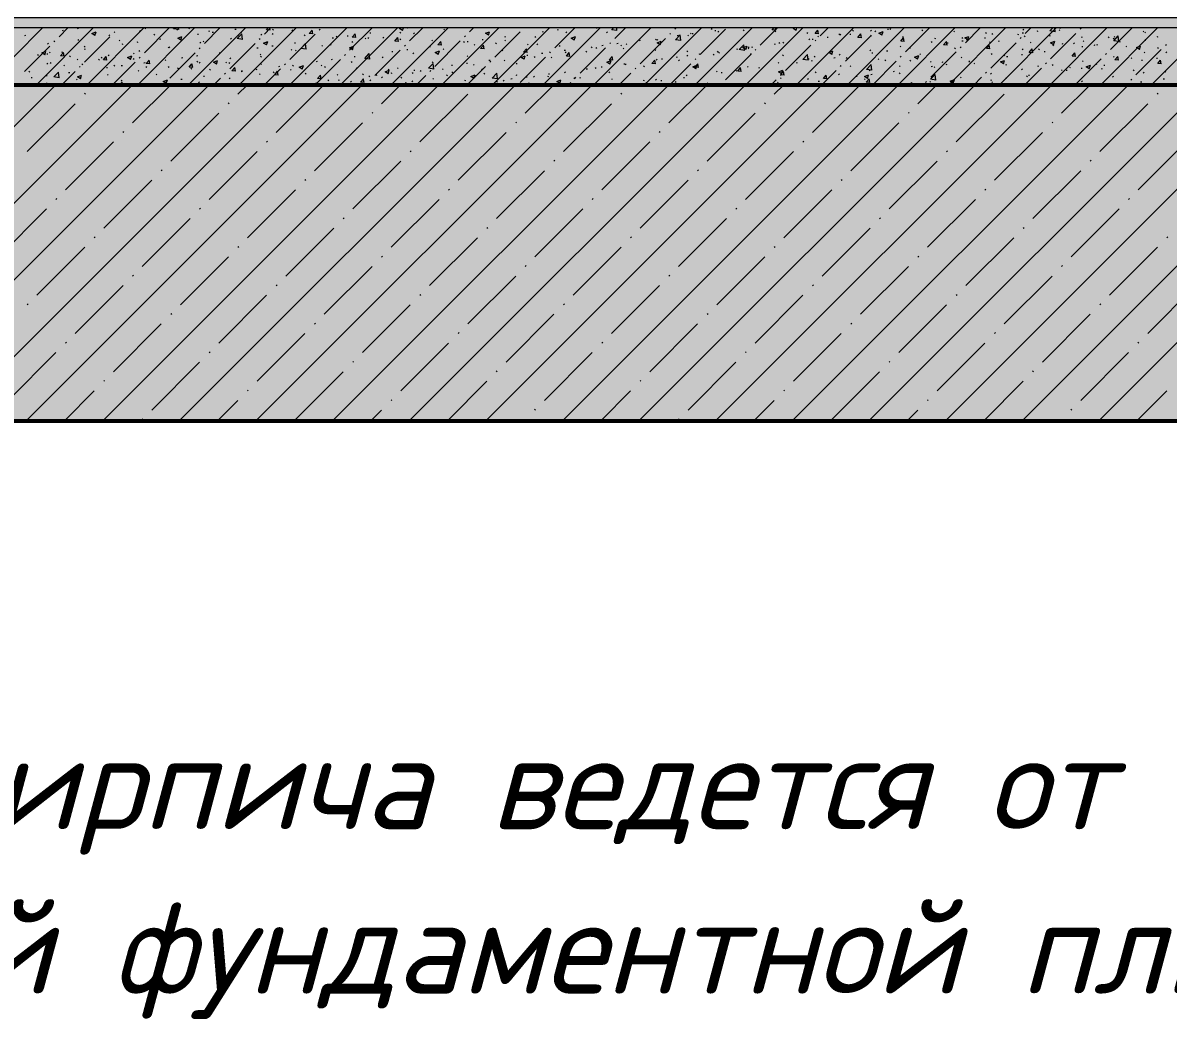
# Model space of a CAD drawing. Header units: millimetres. Extents: x -81576 to 1046824, y -248937 to 691537.
# Drawn here: x 9486 to 12895, y 616058 to 619025 of the extents above; entities that cross this region are included whole.
import ezdxf

# ---------------------------------------------------------------- set-up
doc = ezdxf.new("R2010")
doc.units = ezdxf.units.MM
doc.layers.add('PDF _Геометрия', color=7, linetype='Continuous', true_color=0x1d1d1d)
doc.layers.add('PDF _Сплошная заливка', color=7, linetype='Continuous', true_color=0xffffff)
doc.layers.add('PDF _Текст', color=7, linetype='Continuous')
doc.styles.add('PDF ISOCPEUR Italic', font='isocpeui.ttf')

msp = doc.modelspace()

# ---------------------------------------------------------------- hatches: boundary and pattern name
at = {"layer": 'PDF _Сплошная заливка', "true_color": 0x636466, "transparency": 33554559}
h = msp.add_hatch(color=251, dxfattribs=at)
h.paths.add_polyline_path([(6760.6, 617839.9), (19230.8, 617839.9), (19230.8, 618839.9), (18631.9, 618839.9), (18631.9, 634499.9), (18547.4, 634499.9), (18397.4, 634199.9), (18131.9, 634730.9), (18131.9, 634079.9), (13901.9, 634079.9), (13901.9, 634499.9), (12651.1, 634499.9), (13181.9, 634234.5), (13181.9, 633599.9), (18131.9, 633599.9), (18131.9, 625579.9), (13901.9, 625579.9), (13901.9, 626109.9), (13301.9, 626109.9), (13301.9, 626409.9), (12701.9, 626409.9), (12701.9, 626709.9), (12101.9, 626709.9), (12101.9, 627009.9), (11501.9, 627009.9), (11501.9, 627309.9), (10901.9, 627309.9), (10901.9, 627609.9), (10301.9, 627609.9), (10301.9, 627909.9), (9701.9, 627909.9), (9701.9, 628209.9), (9101.9, 628209.9), (9101.9, 628509.9), (8501.9, 628509.9), (8501.9, 628809.9), (7901.9, 628809.9), (7901.9, 629109.9), (7301.9, 629109.9), (7301.9, 629409.9), (6701.9, 629409.9), (6701.9, 629709.9), (6101.9, 629709.9), (6101.9, 629959.9), (3131.9, 629959.9), (3131.9, 634499.9), (2631.9, 634499.9), (2631.9, 617839.9), (4128.5, 617839.9)], flags=0)
h.paths.add_polyline_path([(6760.6, 618839.9), (3131.9, 618839.9), (3131.9, 622979.9), (6290, 622979.9), (13181.9, 619074.5), (13181.9, 618839.9), (10917.3, 618839.9)], flags=0)
h.paths.add_polyline_path([(15074.1, 618839.9), (13901.9, 618839.9), (13901.9, 619349.9), (13301.9, 619349.9), (13301.9, 619689.9), (12701.9, 619689.9), (12701.9, 620029.9), (12101.9, 620029.9), (12101.9, 620369.9), (11501.9, 620369.9), (11501.9, 620709.9), (10901.9, 620709.9), (10901.9, 621049.9), (10301.9, 621049.9), (10301.9, 621389.9), (9701.9, 621389.9), (9701.9, 621729.9), (9101.9, 621729.9), (9101.9, 622069.9), (8501.9, 622069.9), (8501.9, 622409.9), (7901.9, 622409.9), (7901.9, 622749.9), (7301.9, 622749.9), (7301.9, 623089.9), (6701.9, 623089.9), (6701.9, 623429.9), (6131.9, 623429.9), (6131.9, 623379.9), (3131.9, 623379.9), (3131.9, 629559.9), (5731, 629559.9), (13181.9, 625834.5), (13181.9, 625099.9), (18131.9, 625099.9), (18131.9, 618839.9)], flags=0)
h = msp.add_hatch(color=251, dxfattribs=at)
h.paths.add_polyline_path([(3131.9, 619009.9), (13181.9, 619009.9), (13181.9, 619039.9), (3131.9, 619039.9)], flags=0)
h.paths.add_polyline_path([(17842.9, 619009.9), (18131.9, 619009.9), (18131.9, 619039.9), (13901.9, 619039.9), (13901.9, 619009.9), (15074.1, 619009.9)], flags=0)
h = msp.add_hatch(color=251, dxfattribs=at)
h.paths.add_polyline_path([(18024.8, 618839.9), (18131.9, 618839.9), (18131.9, 619009.9), (13901.9, 619009.9), (13901.9, 618839.9), (15074.1, 618839.9)], flags=0)
h.paths.add_polyline_path([(3131.9, 618839.9), (13181.9, 618839.9), (13181.9, 619009.9), (3131.9, 619009.9), (3131.9, 618971.9)], flags=0)

# ---------------------------------------------------------------- linework, layer by layer
at = {"layer": 'PDF _Геометрия', "color": 7, "lineweight": 53}
msp.add_lwpolyline([(2631.9, 634499.9), (2631.9, 617839.9), (19230.8, 617839.9)], dxfattribs=at)
at = {"layer": 'PDF _Геометрия', "color": 7, "lineweight": 50}
for points in [[(13181.9, 618839.9), (3131.9, 618839.9), (3131.9, 622979.9)], [(2603.8, 617839.9), (19230.8, 617839.9)]]:
    msp.add_lwpolyline(points, dxfattribs=at)
at = {"layer": 'PDF _Геометрия', "color": 7, "lineweight": 53}
msp.add_lwpolyline([(13181.9, 619074.5), (13181.9, 618839.9), (3131.9, 618839.9), (3131.9, 622979.9), (6290, 622979.9)], close=True, dxfattribs=at)
at = {"layer": 'PDF _Геометрия', "color": 250, "lineweight": 9, "true_color": 0x2c2c2c}
for points in [[(12232.2, 617839.9), (13742.2, 619349.9)], [(12460.3, 617839.9), (13901.9, 619281.5)], [(12688.4, 617839.9), (13901.9, 619053.4)], [(9374.3, 618839.9), (9544.3, 619009.9)], [(9491.2, 618987.7), (9494.5, 618988.1)], [(9525.2, 618839.9), (9695.2, 619009.9)], [(9593.4, 618983.5), (9619.7, 619009.9)], [(9603.5, 619002.4), (9606.8, 619002.9)], [(9648, 619008.3), (9651.3, 619008.7)], [(9668.8, 618908.1), (9744.2, 618983.5)], [(9676.1, 618839.9), (9846.1, 619009.9)], [(9700.1, 618987.6), (9691.2, 618993.5), (9703.7, 618998.3)], [(9700.1, 618987.6), (9703.7, 618998.3)], [(9741.5, 618987.2), (9744.1, 618989.3)], [(9756.8, 618996.1), (9759.3, 618998.6)], [(9826.9, 618839.9), (9996.9, 619009.9)], [(9832.8, 618999.7), (9835.4, 619001.8)], [(9847.3, 618935.8), (9921.4, 619009.9)], [(9848.5, 619009.7), (9851.3, 619007.9)], [(9875.5, 618991.6), (9877.9, 618989.4)], [(9949.6, 619005.2), (9933.8, 619007.6), (9936, 619009.9)], [(9943.4, 619005.7), (9946.2, 619003.9)], [(9955.6, 618973.3), (9946.8, 618979.3), (9959.2, 618984.1)], [(9949.6, 619005.2), (9949, 619009.9)], [(9955.6, 618973.3), (9959.2, 618984.1)], [(9977.8, 618839.9), (10147.8, 619009.9)], [(9979.1, 619009.4), (9981.6, 619007.2)], [(10005, 618991.3), (10008.3, 618991.8)], [(10025.9, 618963.4), (10072.3, 619009.9)], [(10038.3, 619001.7), (10041.1, 618999.9)], [(10049.5, 618997.2), (10052.8, 618997.6)], [(10116.9, 619006.1), (10120.2, 619006.5)], [(10139.4, 618975.7), (10123.6, 618978.2), (10137.4, 618992.6)], [(10125.4, 618988.2), (10127.9, 618985.9)], [(10128.7, 618839.9), (10298.7, 619009.9)], [(10133.2, 618997.6), (10136, 618995.8)], [(10139.4, 618975.7), (10137.4, 618992.6)], [(10193.9, 618989.2), (10196.5, 618991.2)], [(10204.4, 618991.1), (10223.2, 619009.9)], [(10221.4, 619003.3), (10210.8, 619004.2), (10215.5, 619009.9)], [(10221.4, 619003.3), (10220.2, 619009.9)], [(10228.1, 618993.6), (10230.9, 618991.8)], [(10229.1, 619006), (10231.6, 619003.7)], [(10279.5, 618839.9), (10449.5, 619009.9)], [(10279.8, 618915.7), (10355.3, 618991.1)], [(10286.2, 619002.5), (10288.9, 619004.5)], [(10323, 618989.6), (10325.9, 618987.8)], [(10348.9, 618992.2), (10338.3, 618993.1), (10346.9, 619003.3)], [(10348.9, 618992.2), (10346.8, 619003.3)], [(10367.8, 619003.7), (10370.3, 619006.2)], [(10417.9, 618985.6), (10420.8, 618983.8)], [(10430.4, 618839.9), (10600.4, 619009.9)], [(10451, 618986.1), (10454.3, 618986.5)], [(10458.4, 618943.3), (10524.9, 619009.9)], [(10476.4, 618981), (10465.8, 618981.9), (10474.4, 618992.1)], [(10476.4, 618981), (10474.4, 618992.1)], [(10512.9, 618981.6), (10515.7, 618979.8)], [(10518.4, 618994.9), (10521.7, 618995.4)], [(10557.5, 618980.5), (10560.2, 618982.6)], [(10581.3, 618839.9), (10751.3, 619009.9)], [(10616, 619002.2), (10607.2, 619008.2), (10611.7, 619009.9)], [(10608.1, 618997.2), (10610.6, 618994.9)], [(10616, 619002.2), (10618.6, 619009.9)], [(10630.6, 619009.7), (10631.9, 619009.9)], [(10636.9, 618971), (10675.8, 619009.9)], [(10648.8, 618993.1), (10651.4, 618995.1)], [(10732.1, 618839.9), (10902.1, 619009.9)], [(10738.6, 619004.4), (10741.2, 619006.5)], [(10800.3, 618983.5), (10802.8, 618986.1)], [(10815.4, 618998.6), (10826.7, 619009.9)], [(10871.6, 618988), (10862.7, 618993.9), (10875.2, 618998.7)], [(10871.5, 618988), (10875.2, 618998.7)], [(10883, 618839.9), (11053, 619009.9)], [(10890.8, 618923.2), (10966.3, 618998.6)], [(10919.9, 618983.8), (10923.2, 618984.3)], [(11009.9, 618982.5), (11012.5, 618984.5)], [(11032.2, 618998.6), (11035.5, 618999.1)], [(11033.9, 618839.9), (11203.9, 619009.9)], [(11069.4, 618950.9), (11128.4, 619009.9)], [(11076.7, 619004.5), (11080, 619004.9)], [(11102.2, 618995.8), (11104.9, 618997.9)], [(11127.1, 618973.7), (11118.2, 618979.7), (11130.7, 618984.5)], [(11127.1, 618973.7), (11130.7, 618984.5)], [(11184.7, 618839.9), (11354.7, 619009.9)], [(11193.5, 619008.3), (11195.5, 619009.9)], [(11222.9, 618997.9), (11225.4, 618995.6)], [(11254.3, 619001.8), (11238.5, 619004.2), (11243.9, 619009.9)], [(11247.9, 618978.5), (11279.3, 619009.9)], [(11254.3, 619001.8), (11253.4, 619009.9)], [(11335.6, 618839.9), (11505.6, 619009.9)], [(11411.3, 618991.1), (11413.9, 618993.6)], [(11426.4, 619006.2), (11430.1, 619009.9)], [(11444.1, 618972.3), (11428.3, 618974.8), (11442.1, 618989.2)], [(11433.7, 618987.5), (11437, 618987.9)], [(11444.1, 618972.4), (11442.1, 618989.2)], [(11464.8, 618986.4), (11467.4, 618988.4)], [(11472.9, 618994.4), (11475.4, 618992.2)], [(11478.2, 618993.4), (11481.5, 618993.8)], [(11486.5, 618839.9), (11656.5, 619009.9)], [(11501.9, 618930.7), (11577.3, 619006.2)], [(11534.9, 619008), (11537.7, 619006.2)], [(11545.5, 619002.2), (11548.8, 619002.7)], [(11554.6, 618997.8), (11557.3, 618999.8)], [(11629.8, 619004), (11632.6, 619002.2)], [(11637.3, 618839.9), (11807.4, 619009.9)], [(11680.4, 618958.4), (11731.9, 619009.9)], [(11727.1, 619003.2), (11716.4, 619004.1), (11721.3, 619009.9)], [(11724.7, 619000), (11727.5, 618998.2)], [(11727, 619003.2), (11725.8, 619009.9)], [(11787.5, 619002.6), (11778.7, 619008.5), (11782.2, 619009.9)], [(11787.5, 619002.6), (11790, 619009.9)], [(11788.2, 618839.9), (11958.2, 619009.9)], [(11819.6, 618996), (11822.4, 618994.2)], [(11854.6, 618992), (11844, 618992.9), (11852.5, 619003.2)], [(11851.9, 618985.6), (11854.3, 618983.3)], [(11854.6, 618992), (11852.5, 619003.2)], [(11858.9, 618986.1), (11882.7, 619009.9)], [(11879.7, 618982.3), (11883, 618982.7)], [(11914.5, 618992), (11917.3, 618990.2)], [(11918.2, 618989.1), (11920.9, 618991.2)], [(11934.3, 618910.6), (12009.8, 618986.1)], [(11939.1, 618839.9), (12109.1, 619009.9)], [(11947, 618991.1), (11950.3, 618991.6)], [(11955.6, 619003.4), (11958, 619001.1)], [(11982.1, 618980.8), (11971.5, 618981.8), (11980.1, 618992)], [(11982.1, 618980.8), (11980.1, 618992)], [(12009.4, 618987.9), (12012.3, 618986.1)], [(12009.5, 619001.7), (12012.2, 619003.7)], [(12022.4, 618998.6), (12024.9, 619001.1)], [(12043, 618988.3), (12034.2, 618994.3), (12046.6, 618999.1)], [(12043, 618988.3), (12046.6, 618999.1)], [(12059.3, 619005.9), (12062.6, 619006.3)], [(12066.9, 619007.8), (12069.7, 619006)], [(12090, 618839.9), (12260, 619009.9)], [(12104.3, 618983.9), (12107.2, 618982.1)], [(12112.9, 618938.3), (12184.5, 619009.9)], [(12161.8, 619003.8), (12164.6, 619002)], [(12240.8, 618839.9), (12410.8, 619009.9)], [(12256.7, 618999.8), (12259.5, 618998)], [(12280.8, 618979.7), (12283.5, 618981.7)], [(12298.6, 618974.1), (12289.7, 618980.1), (12302.2, 618984.8)], [(12291.4, 618965.9), (12335.3, 619009.9)], [(12298.5, 618974.1), (12302.2, 618984.8)], [(12351.6, 618995.8), (12354.4, 618994)], [(12370.6, 618991.1), (12373.3, 618993.1)], [(12391.7, 618839.9), (12561.7, 619009.9)], [(12446.5, 618991.8), (12449.3, 618990)], [(12460.8, 618994.8), (12464.1, 618995.2)], [(12463, 619004.4), (12465.6, 619006.5)], [(12466.7, 618986.3), (12469.1, 618984)], [(12469.9, 618993.6), (12486.2, 619009.9)], [(12505.3, 619000.7), (12508.6, 619001.1)], [(12541.4, 618987.8), (12544.3, 618986)], [(12542.6, 618839.9), (12712.6, 619009.9)], [(12559, 618998.4), (12543.2, 619000.9), (12551.9, 619009.9)], [(12545.4, 618918.2), (12620.8, 618993.6)], [(12559, 618998.4), (12557.7, 619009.9)], [(12570.4, 619004.1), (12572.8, 619001.8)], [(12572.7, 619009.5), (12575.4, 619009.9)], [(12633.4, 619006.2), (12635.9, 619008.7)], [(12636.3, 618983.8), (12639.2, 618982)], [(12693.4, 618839.9), (12863.4, 619009.9)], [(12716.7, 618982.9), (12719.1, 618980.6)], [(12723.9, 618945.8), (12787.9, 619009.9)], [(12748.8, 618969), (12733, 618971.4), (12746.8, 618985.9)], [(12734.2, 618982.5), (12736.9, 618984.5)], [(12748.8, 618969), (12746.8, 618985.9)], [(12820.3, 619000.7), (12822.8, 618998.4)], [(12825.5, 618995), (12828.2, 618997)], [(12844.3, 618839.9), (13014.3, 619009.9)], [(12862.3, 618983.7), (12865.6, 618984.1)], [(9490.3, 618880.5), (9565.7, 618955.9)], [(9559.3, 618962.5), (9562, 618964.6)], [(9578.3, 618968.5), (9580.8, 618971)], [(9649.1, 618973.9), (9651.8, 618975.9)], [(9668.1, 618956), (9670.5, 618953.8)], [(9668.6, 618947), (9671.9, 618947.5)], [(9771.8, 618973.8), (9774.2, 618971.6)], [(9780.9, 618961.8), (9784.2, 618962.3)], [(9825.4, 618967.7), (9828.7, 618968.1)], [(9892.7, 618976.5), (9896, 618977)], [(9918.1, 618952.6), (9920.5, 618950.3)], [(9920.4, 618951.9), (9923.1, 618954)], [(10010.8, 618948.3), (10013.3, 618950.9)], [(10012.8, 618965.3), (10015.4, 618967.3)], [(10021.8, 618970.4), (10024.2, 618968.1)], [(10101.3, 618888), (10176.7, 618963.4)], [(10104.1, 618977.8), (10106.7, 618979.8)], [(10182.4, 618950.7), (10185.7, 618951.1)], [(10189.3, 618976), (10191.8, 618978.5)], [(10211.1, 618959.1), (10202.3, 618965), (10214.7, 618969.8)], [(10211.1, 618959.1), (10214.7, 618969.8)], [(10226.9, 618956.6), (10230.2, 618957)], [(10294.2, 618965.4), (10297.5, 618965.9)], [(10329.1, 618946.3), (10313.3, 618948.8), (10327.2, 618963.2)], [(10329.1, 618946.3), (10327.1, 618963.2)], [(10375.3, 618955.8), (10378, 618957.9)], [(10400.7, 618961.6), (10403.2, 618959.3)], [(10406.5, 618980.2), (10409.8, 618980.7)], [(10466.7, 618944.8), (10457.8, 618950.8), (10470.3, 618955.6)], [(10465.1, 618967.2), (10467.8, 618969.3)], [(10466.6, 618944.8), (10470.2, 618955.6)], [(10504.4, 618979.4), (10506.9, 618977.1)], [(10604, 618969.8), (10593.3, 618970.8), (10601.9, 618981)], [(10604, 618969.8), (10601.9, 618981)], [(10607.8, 618977.6), (10610.6, 618975.8)], [(10621.8, 618955.9), (10624.3, 618958.4)], [(10695.7, 618954.3), (10699, 618954.8)], [(10702.7, 618973.6), (10705.5, 618971.8)], [(10712.3, 618895.5), (10787.7, 618971)], [(10731.5, 618958.7), (10720.9, 618959.6), (10729.4, 618969.8)], [(10731.5, 618958.7), (10729.4, 618969.8)], [(10797.6, 618969.6), (10800.4, 618967.8)], [(10808, 618969.1), (10811.3, 618969.5)], [(10828.8, 618958.6), (10831.4, 618960.6)], [(10859, 618947.5), (10848.4, 618948.5), (10857, 618958.7)], [(10852.5, 618975), (10855.8, 618975.4)], [(10859, 618947.5), (10857, 618958.7)], [(10892.5, 618965.6), (10895.3, 618963.8)], [(10920.1, 618971.1), (10922.7, 618973.1)], [(10986.6, 618936.4), (10975.9, 618937.3), (10984.5, 618947.5)], [(10986.5, 618936.4), (10984.5, 618947.5)], [(10987.4, 618961.6), (10990.3, 618959.7)], [(11015.5, 618962.3), (11018, 618960)], [(11082.3, 618957.5), (11085.2, 618955.7)], [(11119.2, 618980.1), (11121.7, 618977.8)], [(11144.8, 618875.4), (11220.2, 618950.9)], [(11177.3, 618953.5), (11180.1, 618951.7)], [(11191.3, 618949.2), (11194, 618951.2)], [(11209.5, 618958), (11212.8, 618958.4)], [(11232.8, 618963.4), (11235.3, 618965.9)], [(11254, 618963.9), (11257.4, 618964.3)], [(11265.5, 618958.8), (11268, 618956.6)], [(11272.2, 618949.5), (11275, 618947.7)], [(11281.2, 618960.5), (11283.8, 618962.6)], [(11321.4, 618972.7), (11324.7, 618973.2)], [(11323.3, 618903.1), (11398.8, 618978.5)], [(11369.2, 618976.6), (11371.7, 618974.4)], [(11373.5, 618973.9), (11376.2, 618975.9)], [(11382.6, 618959.5), (11373.8, 618965.4), (11386.2, 618970.2)], [(11382.6, 618959.5), (11386.2, 618970.2)], [(11611, 618946.9), (11614.3, 618947.3)], [(11633.8, 618942.9), (11618, 618945.4), (11631.9, 618959.8)], [(11638.1, 618945.2), (11629.3, 618951.2), (11641.7, 618956)], [(11633.8, 618942.9), (11631.9, 618959.8)], [(11638.1, 618945.2), (11641.7, 618956)], [(11644.5, 618950), (11647, 618947.7)], [(11644.8, 618951.9), (11647.4, 618953.9)], [(11655.5, 618952.7), (11658.9, 618953.2)], [(11722.9, 618961.6), (11726.2, 618962.1)], [(11736.1, 618964.4), (11738.7, 618966.5)], [(11748.2, 618967.8), (11750.7, 618965.5)], [(11755.8, 618883), (11831.3, 618958.4)], [(11825.9, 618975.8), (11828.5, 618977.9)], [(11835.2, 618976.4), (11838.5, 618976.8)], [(11843.8, 618971), (11846.3, 618973.5)], [(12097.2, 618953.9), (12099.8, 618955.9)], [(12109.7, 618969.7), (12099, 618970.6), (12107.6, 618980.8)], [(12109.6, 618969.7), (12107.6, 618980.8)], [(12124.4, 618950.5), (12127.7, 618950.9)], [(12189.5, 618967.2), (12192.2, 618969.2)], [(12199.3, 618979.9), (12202.1, 618978.1)], [(12237.2, 618958.5), (12226.6, 618959.5), (12235.1, 618969.7)], [(12237.2, 618958.5), (12235.1, 618969.7)], [(12236.7, 618965.3), (12240, 618965.7)], [(12259.3, 618950.7), (12261.8, 618948.4)], [(12276.3, 618950.9), (12278.8, 618953.4)], [(12281.2, 618971.1), (12284.5, 618971.6)], [(12294.2, 618975.9), (12297, 618974.1)], [(12348.5, 618980), (12351.8, 618980.5)], [(12364.7, 618947.4), (12354.1, 618948.3), (12362.7, 618958.5)], [(12364.7, 618947.4), (12362.6, 618958.5)], [(12363, 618968.5), (12365.5, 618966.2)], [(12366.8, 618890.5), (12442.3, 618965.9)], [(12389.1, 618971.9), (12391.9, 618970.1)], [(12454.8, 618978.5), (12457.4, 618981)], [(12492.2, 618936.2), (12481.6, 618937.1), (12490.2, 618947.4)], [(12484, 618967.9), (12486.8, 618966.1)], [(12492.2, 618936.2), (12490.2, 618947.4)], [(12554.1, 618959.9), (12545.2, 618965.8), (12557.7, 618970.6)], [(12552.1, 618957.7), (12554.7, 618959.8)], [(12554.1, 618959.9), (12557.7, 618970.6)], [(12578.9, 618963.9), (12581.7, 618962.1)], [(12613, 618965.1), (12615.4, 618962.8)], [(12638.2, 618954.2), (12641.5, 618954.6)], [(12641.9, 618969.1), (12644.5, 618971.2)], [(12673.8, 618959.9), (12676.7, 618958.1)], [(12682.7, 618960), (12686, 618960.5)], [(12731.2, 618979.7), (12734.1, 618977.9)], [(12750, 618968.9), (12753.3, 618969.3)], [(12768.7, 618955.9), (12771.6, 618954.1)], [(12809.6, 618945.6), (12800.8, 618951.6), (12813.2, 618956.4)], [(12809.6, 618945.6), (12813.2, 618956.4)], [(12826.2, 618975.7), (12829, 618973.9)], [(12863.7, 618951.8), (12866.5, 618950)], [(12887.3, 618958.4), (12889.8, 618960.9)], [(9529.1, 618930.8), (9531.9, 618929)], [(9550.7, 618930.2), (9541.8, 618936.2), (9554.3, 618941)], [(9550.7, 618930.2), (9554.3, 618941)], [(9556.7, 618932.3), (9560.1, 618932.7)], [(9564.4, 618938.2), (9566.9, 618936)], [(9608.4, 618925.4), (9597.8, 618926.3), (9606.4, 618936.5)], [(9601.2, 618938.2), (9604.6, 618938.6)], [(9608.4, 618925.4), (9606.3, 618936.5)], [(9624, 618926.8), (9626.8, 618925)], [(9647, 618914.7), (9649.6, 618916.7)], [(9710.7, 618917), (9713.2, 618914.7)], [(9718.9, 618922.8), (9721.8, 618921)], [(9735.9, 618914.2), (9725.3, 618915.1), (9733.9, 618925.3)], [(9735.9, 618914.2), (9733.9, 618925.3)], [(9739.3, 618928), (9742, 618930.1)], [(9806.2, 618916), (9797.4, 618921.9), (9809.8, 618926.7)], [(9806.2, 618916), (9809.8, 618926.7)], [(9813.8, 618918.8), (9816.7, 618917)], [(9814.4, 618934.8), (9816.8, 618932.5)], [(9830.6, 618940.6), (9833.3, 618942.6)], [(9832.2, 618920.7), (9834.8, 618923.2)], [(9863.5, 618903), (9852.8, 618904), (9861.4, 618914.2)], [(9863.5, 618903), (9861.4, 618914.2)], [(9908.8, 618914.8), (9911.6, 618913)], [(9922.8, 618860.3), (9998.2, 618935.8)], [(9958.2, 618921.2), (9961.6, 618921.6)], [(10002.7, 618927.1), (10006.1, 618927.5)], [(10070.1, 618935.9), (10073.4, 618936.4)], [(10101.9, 618918.6), (10104.6, 618920.6)], [(10191.7, 618930), (10194.4, 618932)], [(10193.3, 618926), (10195.8, 618923.7)], [(10284, 618943.3), (10286.7, 618945.4)], [(10297, 618943.8), (10299.5, 618941.5)], [(10355.3, 618840.2), (10430.7, 618915.7)], [(10404.2, 618916), (10407.6, 618916.4)], [(10443.3, 618928.2), (10445.8, 618930.7)], [(10471.6, 618924.8), (10474.9, 618925.3)], [(10518.9, 618916.9), (10503.1, 618919.3), (10516.9, 618933.8)], [(10518.9, 618916.9), (10516.9, 618933.8)], [(10533.8, 618867.9), (10609.2, 618943.3)], [(10555.3, 618921.4), (10558, 618923.4)], [(10583.9, 618939.6), (10587.2, 618940)], [(10628.4, 618945.5), (10631.7, 618945.9)], [(10646.6, 618933.9), (10649.3, 618935.9)], [(10722.2, 618930.6), (10713.3, 618936.6), (10725.8, 618941.3)], [(10722.2, 618930.6), (10725.8, 618941.3)], [(10736.4, 618945.3), (10739.1, 618947.3)], [(10808.1, 618926.7), (10810.6, 618924.4)], [(10873.1, 618913.7), (10876.4, 618914.1)], [(10911.8, 618944.5), (10914.3, 618942.2)], [(10917.9, 618911.9), (10920.6, 618914)], [(10966.3, 618847.8), (11041.7, 618923.2)], [(10977.7, 618916.4), (10968.8, 618922.3), (10981.3, 618927.1)], [(10977.7, 618916.4), (10981.3, 618927.1)], [(10985.4, 618928.5), (10988.7, 618928.9)], [(11007.7, 618923.3), (11010.4, 618925.3)], [(11029.9, 618934.3), (11033.2, 618934.8)], [(11054.3, 618935.8), (11056.8, 618938.3)], [(11058.1, 618923.2), (11060.6, 618921)], [(11097.2, 618943.2), (11100.6, 618943.7)], [(11100.1, 618936.6), (11102.7, 618938.7)], [(11114.1, 618925.2), (11103.5, 618926.1), (11112, 618936.4)], [(11114.1, 618925.2), (11112, 618936.4)], [(11161.8, 618941), (11164.3, 618938.8)], [(11241.6, 618914.1), (11231, 618915), (11239.6, 618925.2)], [(11241.6, 618914.1), (11239.5, 618925.2)], [(11369.1, 618902.9), (11358.5, 618903.8), (11367.1, 618914)], [(11367.1, 618945.5), (11369.9, 618943.7)], [(11369.1, 618902.9), (11367.1, 618914)], [(11371.3, 618914.7), (11374, 618916.7)], [(11386.9, 618917.4), (11390.2, 618917.8)], [(11431.4, 618923.2), (11434.7, 618923.7)], [(11437.1, 618914.4), (11439.6, 618912.1)], [(11462, 618941.5), (11464.8, 618939.7)], [(11462.6, 618927.2), (11465.3, 618929.2)], [(11486.8, 618915.7), (11489.3, 618918.2)], [(11498.7, 618932.1), (11502.1, 618932.5)], [(11540.8, 618932.2), (11543.3, 618929.9)], [(11552.4, 618938.6), (11555.1, 618940.6)], [(11556.9, 618937.5), (11559.7, 618935.7)], [(11577.3, 618855.3), (11652.7, 618930.7)], [(11651.8, 618933.5), (11654.7, 618931.7)], [(11665.3, 618943.3), (11667.8, 618945.8)], [(11746.7, 618929.5), (11749.6, 618927.7)], [(11823.6, 618913.5), (11807.8, 618915.9), (11821.6, 618930.4)], [(11823.6, 618913.5), (11821.6, 618930.4)], [(11823.7, 618916.6), (11826.4, 618918.7)], [(11841.7, 618925.5), (11844.5, 618923.7)], [(11893.7, 618931), (11884.8, 618937), (11897.3, 618941.7)], [(11893.6, 618931), (11897.2, 618941.7)], [(11900.2, 618921), (11903.6, 618921.4)], [(11916.1, 618930), (11918.7, 618932)], [(11936.6, 618921.4), (11939.4, 618919.6)], [(12007.4, 618942.5), (12010, 618944.5)], [(12012.5, 618935.8), (12015.8, 618936.2)], [(12031.5, 618917.4), (12034.3, 618915.6)], [(12051.9, 618915.1), (12054.4, 618912.8)], [(12057, 618941.6), (12060.4, 618942.1)], [(12097.8, 618923.2), (12100.3, 618925.7)], [(12126.4, 618913.4), (12129.2, 618911.6)], [(12149.2, 618916.8), (12140.3, 618922.7), (12152.8, 618927.5)], [(12149.2, 618916.8), (12152.8, 618927.5)], [(12155.6, 618932.9), (12158.1, 618930.6)], [(12188.3, 618862.9), (12263.7, 618938.3)], [(12278.6, 618920.5), (12281.3, 618922.6)], [(12368.4, 618931.9), (12371.1, 618933.9)], [(12404.7, 618902.5), (12395.8, 618908.5), (12408.3, 618913.3)], [(12404.7, 618902.5), (12408.3, 618913.3)], [(12405.6, 618929.5), (12408.1, 618927.2)], [(12414, 618924.7), (12417.4, 618925.1)], [(12458.5, 618930.5), (12461.9, 618931)], [(12460.8, 618945.2), (12463.4, 618947.3)], [(12509.3, 618947.3), (12511.7, 618945)], [(12525.9, 618939.4), (12529.2, 618939.8)], [(12619.8, 618925.1), (12609.1, 618926), (12617.7, 618936.2)], [(12619.8, 618925.1), (12617.7, 618936.2)], [(12620.8, 618842.7), (12696.2, 618918.2)], [(12708.8, 618930.7), (12711.3, 618933.3)], [(12732.1, 618923.3), (12734.7, 618925.3)], [(12747.3, 618913.9), (12736.7, 618914.8), (12745.2, 618925.1)], [(12747.3, 618913.9), (12745.2, 618925)], [(12784.6, 618920.6), (12787, 618918.4)], [(12799.3, 618870.4), (12874.8, 618945.8)], [(12815.5, 618913.6), (12818.9, 618914)], [(12823.4, 618935.8), (12826, 618937.8)], [(12860, 618919.4), (12863.4, 618919.9)], [(12874.8, 618902.7), (12864.2, 618903.7), (12872.8, 618913.9)], [(12874.8, 618902.7), (12872.8, 618913.9)], [(12888.3, 618938.4), (12890.7, 618936.2)], [(9503.3, 618881.4), (9505.8, 618879.1)], [(9557.2, 618903.3), (9559.8, 618905.4)], [(9566.6, 618907), (9569.4, 618905.2)], [(9600.6, 618839.9), (9641.1, 618880.5)], [(9607, 618899.2), (9609.5, 618896.9)], [(9653.7, 618893), (9656.2, 618895.5)], [(9661.5, 618903), (9664.3, 618901.2)], [(9734.1, 618891.7), (9737.4, 618892.1)], [(9751.4, 618839.9), (9819.7, 618908.1)], [(9756.4, 618898.9), (9759.2, 618897.1)], [(9778.6, 618897.6), (9781.9, 618898)], [(9828.4, 618881.4), (9831.1, 618883.4)], [(9845.9, 618906.4), (9849.3, 618906.9)], [(9851.3, 618894.9), (9854.2, 618893.1)], [(9918.3, 618892.7), (9920.9, 618894.8)], [(9946.2, 618890.9), (9949.1, 618889.1)], [(9991, 618891.9), (9980.4, 618892.8), (9988.9, 618903)], [(9986, 618890.4), (9988.4, 618888.1)], [(9991, 618891.9), (9988.9, 618903)], [(10003.7, 618910.8), (10006.5, 618909)], [(10010.6, 618906.1), (10013.3, 618908.1)], [(10041.2, 618886.9), (10044, 618885.1)], [(10061.7, 618901.7), (10052.9, 618907.7), (10065.3, 618912.5)], [(10061.7, 618901.7), (10065.3, 618912.5)], [(10089.7, 618908.2), (10092.1, 618905.9)], [(10098.6, 618906.8), (10101.4, 618905)], [(10118.5, 618880.7), (10107.9, 618881.7), (10116.5, 618891.9)], [(10118.5, 618880.7), (10116.5, 618891.9)], [(10135.6, 618880.6), (10138.9, 618881)], [(10136.1, 618882.9), (10138.9, 618881.1)], [(10180.1, 618886.4), (10183.4, 618886.9)], [(10193.5, 618902.8), (10196.3, 618901)], [(10204.1, 618839.9), (10252.2, 618888)], [(10246.1, 618869.6), (10235.4, 618870.5), (10244, 618880.7)], [(10246, 618869.6), (10244, 618880.7)], [(10247.4, 618895.3), (10250.8, 618895.7)], [(10264.7, 618900.6), (10267.3, 618903.1)], [(10281.9, 618884.1), (10284.5, 618886.2)], [(10288.4, 618898.8), (10291.2, 618897)], [(10317.3, 618887.5), (10308.4, 618893.5), (10320.9, 618898.2)], [(10317.2, 618887.5), (10320.8, 618898.2)], [(10359.7, 618910.1), (10363.1, 618910.5)], [(10373.2, 618896.6), (10375.8, 618898.7)], [(10383.3, 618894.8), (10386.2, 618893)], [(10463, 618908), (10465.6, 618910.1)], [(10478.2, 618890.7), (10481.1, 618888.9)], [(10572.8, 618873.3), (10563.9, 618879.2), (10576.4, 618884)], [(10572.8, 618873.3), (10576.4, 618884)], [(10573.2, 618886.7), (10576, 618884.9)], [(10600.8, 618891.1), (10603.2, 618888.8)], [(10649, 618884.2), (10652.3, 618884.6)], [(10668.1, 618882.7), (10670.9, 618880.9)], [(10708.6, 618887.4), (10692.8, 618889.9), (10706.7, 618904.3)], [(10697.2, 618880.5), (10699.7, 618883)], [(10704.5, 618908.9), (10706.9, 618906.6)], [(10708.6, 618887.4), (10706.7, 618904.3)], [(10734.3, 618886.1), (10736.9, 618888.1)], [(10761.2, 618899), (10764.6, 618899.4)], [(10805.8, 618904.8), (10809.1, 618905.3)], [(10807.5, 618839.9), (10863.2, 618895.5)], [(10826.6, 618899.4), (10829.3, 618901.4)], [(10850.8, 618887.6), (10853.2, 618885.4)], [(10863.6, 617839.9), (11863.6, 618839.9), (11906.7, 618883)], [(10875.8, 618908.1), (10878.3, 618910.6)], [(10954.4, 618905.4), (10956.9, 618903.2)], [(11097.9, 618877.4), (11100.6, 618879.5)], [(11162.7, 618887.9), (11166.1, 618888.3)], [(11189.2, 618890), (11191.8, 618892)], [(11207.3, 618893.7), (11210.6, 618894.2)], [(11233.2, 618902.1), (11224.4, 618908.1), (11236.8, 618912.9)], [(11233.2, 618902.1), (11236.8, 618912.9)], [(11274.6, 618902.6), (11277.9, 618903)], [(11279, 618901.3), (11281.6, 618903.4)], [(11308.2, 618888), (11310.8, 618890.5)], [(11333.4, 618896.6), (11335.9, 618894.3)], [(11411, 618839.9), (11474.2, 618903.1)], [(11488.7, 618887.9), (11479.9, 618893.9), (11492.3, 618898.6)], [(11496.7, 618891.7), (11486, 618892.7), (11494.6, 618902.9)], [(11488.7, 618887.9), (11492.3, 618898.6)], [(11496.7, 618891.7), (11494.6, 618902.9)], [(11550.3, 618879.4), (11552.9, 618881.4)], [(11608.8, 618882.6), (11612.1, 618883.1)], [(11624.2, 618880.6), (11613.6, 618881.5), (11622.1, 618891.7)], [(11624.2, 618880.6), (11622.1, 618891.7)], [(11642.6, 618892.7), (11645.3, 618894.8)], [(11676.1, 618891.5), (11679.4, 618891.9)], [(11733.9, 618905.2), (11736.6, 618907.3)], [(11744.3, 618873.6), (11735.4, 618879.6), (11747.9, 618884.4)], [(11751.7, 618869.4), (11741.1, 618870.4), (11749.7, 618880.6)], [(11744.2, 618873.6), (11747.8, 618884.4)], [(11751.7, 618869.4), (11749.7, 618880.6)], [(11788.4, 618906.3), (11791.7, 618906.7)], [(11832.9, 618912.1), (11836.2, 618912.6)], [(11844.5, 618879.5), (11847, 618877.2)], [(11919.3, 618895.5), (11921.8, 618898.1)], [(11948.2, 618897.3), (11950.7, 618895)], [(12013.3, 618884.1), (11997.5, 618886.5), (12011.4, 618900.9)], [(12005.2, 618883.3), (12007.8, 618885.3)], [(12013.3, 618884.1), (12011.4, 618901)], [(12014.5, 618839.9), (12085.2, 618910.6)], [(12077.6, 618880.4), (12080.9, 618880.8)], [(12095, 618894.7), (12097.7, 618896.7)], [(12187.3, 618908), (12190, 618910)], [(12189.9, 618895.2), (12193.2, 618895.6)], [(12198.2, 618893.9), (12200.7, 618891.6)], [(12221.3, 618909.4), (12224.1, 618907.6)], [(12234.4, 618901), (12237.7, 618901.5)], [(12301.7, 618909.9), (12305.1, 618910.3)], [(12301.9, 618911.7), (12304.4, 618909.4)], [(12316.2, 618905.4), (12319.1, 618903.6)], [(12411.1, 618901.4), (12414, 618899.6)], [(12458.6, 618886), (12461.3, 618888.1)], [(12467.1, 618839.9), (12517.7, 618890.5)], [(12506, 618897.4), (12508.9, 618895.6)], [(12530.3, 618903.1), (12532.8, 618905.6)], [(12549.9, 618898.6), (12552.6, 618900.6)], [(12577.2, 618885), (12579.7, 618882.8)], [(12591.4, 618884.1), (12594.7, 618884.5)], [(12601, 618893.4), (12603.8, 618891.6)], [(12635.9, 618889.9), (12639.2, 618890.3)], [(12639.7, 618909.9), (12642.4, 618912)], [(12660.2, 618888.3), (12651.4, 618894.2), (12663.8, 618899)], [(12660.2, 618888.3), (12663.8, 618899)], [(12680.9, 618902.8), (12683.3, 618900.6)], [(12695.9, 618889.4), (12698.7, 618887.6)], [(12703.2, 618898.8), (12706.6, 618899.2)], [(12790.8, 618885.4), (12793.6, 618883.6)], [(12885.7, 618881.3), (12888.5, 618879.5)], [(9510, 618862.2), (9513.3, 618862.6)], [(9554.5, 618868), (9557.8, 618868.5)], [(9555, 618844.1), (9557.7, 618846.2)], [(9593.7, 618861.4), (9577.9, 618863.8), (9591.7, 618878.3)], [(9593.7, 618861.4), (9591.7, 618878.3)], [(9621.8, 618876.9), (9625.1, 618877.3)], [(9644.8, 618855.5), (9647.5, 618857.6)], [(9656.8, 618858.6), (9648, 618864.6), (9660.4, 618869.4)], [(9656.8, 618858.6), (9660.4, 618869.4)], [(9737.2, 618868.8), (9739.8, 618870.9)], [(9772.9, 618839.9), (9781.5, 618848.8)], [(9778.6, 618854.8), (9781.1, 618852.5)], [(9782.5, 618839.9), (9781.4, 618848.8)], [(9882.3, 618872.6), (9884.7, 618870.3)], [(9912.3, 618844.4), (9903.5, 618850.4), (9915.9, 618855.1)], [(9907.7, 618845.3), (9910.2, 618847.8)], [(9911.5, 618851.1), (9914.8, 618851.5)], [(9912.3, 618844.4), (9915.9, 618855.1)], [(9956, 618856.9), (9959.3, 618857.4)], [(10008.4, 618846.9), (10011.1, 618848.9)], [(10023.3, 618865.8), (10026.6, 618866.2)], [(10053.2, 618839.9), (10073.6, 618860.3)], [(10086.2, 618872.9), (10088.7, 618875.4)], [(10099.7, 618859.4), (10102.4, 618861.5)], [(10189.5, 618870.8), (10192.2, 618872.8)], [(10231, 618878.9), (10233.8, 618877.1)], [(10325.9, 618874.9), (10328.7, 618873.1)], [(10357.5, 618845.8), (10360.8, 618846.3)], [(10373.6, 618858.4), (10363, 618859.3), (10371.5, 618869.6)], [(10373.6, 618858.4), (10371.5, 618869.6)], [(10393.4, 618855.5), (10395.9, 618853.2)], [(10420.8, 618870.9), (10423.6, 618869.1)], [(10424.8, 618854.7), (10428.1, 618855.1)], [(10460.8, 618848.8), (10463.5, 618850.9)], [(10501.1, 618847.3), (10490.5, 618848.2), (10499.1, 618858.4)], [(10497.1, 618873.3), (10499.5, 618871)], [(10501.1, 618847.3), (10499, 618858.4)], [(10515.7, 618866.9), (10518.6, 618865.1)], [(10518.7, 618852.8), (10521.2, 618855.3)], [(10537.1, 618869.5), (10540.4, 618869.9)], [(10553.2, 618862.2), (10555.8, 618864.2)], [(10581.6, 618875.3), (10584.9, 618875.8)], [(10610.6, 618862.9), (10613.5, 618861.1)], [(10620.4, 618839.9), (10626.6, 618847.2)], [(10627.9, 618839.9), (10626.6, 618847.2)], [(10643.4, 618852), (10645.8, 618849.8)], [(10644.5, 618874.7), (10647.1, 618876.7)], [(10656.7, 618839.9), (10684.7, 618867.9)], [(10705.6, 618858.8), (10708.4, 618857)], [(10747.1, 618869.8), (10749.5, 618867.6)], [(10763, 618878.7), (10765.8, 618876.9)], [(10800.5, 618854.8), (10803.3, 618853)], [(10828.3, 618859), (10819.5, 618865), (10831.9, 618869.8)], [(10828.3, 618859), (10831.9, 618869.8)], [(10857.9, 618874.7), (10860.7, 618872.9)], [(10898.4, 618858), (10882.6, 618860.5), (10896.4, 618874.9)], [(10895.4, 618850.8), (10898.2, 618849)], [(10898.4, 618858), (10896.4, 618874.9)], [(10915.7, 618852.7), (10918.4, 618854.8)], [(10938.6, 618858.4), (10941.9, 618858.8)], [(10952.8, 618870.7), (10955.6, 618868.9)], [(10983.1, 618864.2), (10986.4, 618864.7)], [(10990.3, 618846.8), (10993.1, 618845)], [(11005.5, 618864.1), (11008.2, 618866.2)], [(11047.7, 618866.7), (11050.5, 618864.9)], [(11050.5, 618873.1), (11053.8, 618873.5)], [(11083.8, 618844.8), (11075, 618850.7), (11087.4, 618855.5)], [(11080.8, 618839.9), (11086.2, 618845.5)], [(11083.8, 618844.8), (11087.4, 618855.5)], [(11086.8, 618839.9), (11086.2, 618845.5)], [(11109.3, 618839.9), (11117.1, 618847.8)], [(11126, 618861), (11128.5, 618858.7)], [(11129.7, 618860.3), (11132.2, 618862.9)], [(11142.6, 618862.7), (11145.5, 618860.9)], [(11229.7, 618878.8), (11232.2, 618876.5)], [(11237.5, 618858.7), (11240.4, 618856.9)], [(11260.1, 618839.9), (11295.7, 618875.4)], [(11332.5, 618854.7), (11335.3, 618852.9)], [(11340.1, 618847.3), (11343.4, 618847.7)], [(11369.2, 618855.5), (11371.8, 618857.5)], [(11384.6, 618853.1), (11387.9, 618853.6)], [(11427.4, 618850.6), (11430.2, 618848.8)], [(11452, 618862), (11455.3, 618862.4)], [(11460.5, 618868), (11463.1, 618870)], [(11522.3, 618846.6), (11525.1, 618844.8)], [(11564.2, 618876.8), (11567.6, 618877.2)], [(11712.7, 618839.9), (11728.2, 618855.3)], [(11731.7, 618846), (11734.4, 618848.1)], [(11740.7, 618867.9), (11743.2, 618870.4)], [(11740.8, 618861.7), (11743.3, 618859.4)], [(11821.6, 618857.4), (11824.2, 618859.5)], [(11853.5, 618850.9), (11856.8, 618851.3)], [(11879.3, 618858.3), (11868.6, 618859.2), (11877.2, 618869.4)], [(11879.2, 618858.3), (11877.2, 618869.4)], [(11913.9, 618870.8), (11916.6, 618872.8)], [(11965.8, 618865.7), (11969.1, 618866.1)], [(11990.8, 618858.3), (11993.3, 618856)], [(11999.8, 618859.4), (11990.9, 618865.4), (12003.4, 618870.2)], [(12006.8, 618847.1), (11996.2, 618848), (12004.7, 618858.3)], [(11999.8, 618859.4), (12003.4, 618870.1)], [(12006.8, 618847.1), (12004.7, 618858.3)], [(12010.3, 618871.5), (12013.6, 618871.9)], [(12094.5, 618876.1), (12097, 618873.8)], [(12126.2, 618839.9), (12132.3, 618847.1)], [(12133.6, 618839.9), (12132.3, 618847.1)], [(12173.2, 618847.8), (12175.7, 618850.3)], [(12185.2, 618848.8), (12187.8, 618850.8)], [(12203.1, 618854.6), (12187.3, 618857.1), (12201.1, 618871.5)], [(12203.1, 618854.6), (12201.1, 618871.5)], [(12255.3, 618845.2), (12246.5, 618851.1), (12258.9, 618855.9)], [(12255.3, 618845.2), (12258.9, 618855.9)], [(12276.5, 618861.3), (12279.1, 618863.4)], [(12316.2, 618839.9), (12339.2, 618862.9)], [(12351.7, 618875.4), (12354.3, 618877.9)], [(12366.3, 618872.7), (12368.9, 618874.8)], [(12367.3, 618854.5), (12370.6, 618855)], [(12369.8, 618849.4), (12372.3, 618847.2)], [(12411.8, 618860.4), (12415.1, 618860.8)], [(12473.5, 618867.2), (12476, 618865)], [(12479.1, 618869.3), (12482.4, 618869.7)], [(12637.6, 618850.8), (12640.2, 618852.8)], [(12729.9, 618864.1), (12732.6, 618866.1)], [(12784.2, 618855.3), (12786.8, 618857.8)], [(12813.3, 618849.3), (12816.6, 618849.7)], [(12821.2, 618876.6), (12823.9, 618878.6)], [(12880.6, 618858.2), (12883.9, 618858.6)], [(8582.6, 617839.9), (9582.6, 618839.9)], [(8810.7, 617839.9), (9810.7, 618839.9)], [(9038.8, 617839.9), (10038.8, 618839.9)], [(9266.9, 617839.9), (10266.9, 618839.9)], [(9493.7, 618840.5), (9494.6, 618839.9)], [(9495, 617839.9), (10495, 618839.9)], [(9669.6, 618812.8), (9672, 618815.2)], [(9723.1, 617839.9), (10723.1, 618839.9)], [(9812.2, 618727.3), (9924.8, 618839.9)], [(9951.2, 617839.9), (10951.2, 618839.9)], [(10125.8, 618812.8), (10152.9, 618839.9)], [(10168.8, 618839.9), (10171.5, 618840.9)], [(10171.1, 618839.9), (10171.5, 618840.9)], [(10179.3, 617839.9), (11179.3, 618839.9)], [(10239.9, 618698.8), (10381, 618839.9)], [(10313, 618840), (10316.3, 618840.4)], [(10407.4, 617839.9), (11407.4, 618839.9)], [(10505.8, 618839.9), (10506.1, 618840.2)], [(10553.5, 618784.3), (10609.1, 618839.9)], [(10635.5, 617839.9), (11635.5, 618839.9)], [(10667.5, 618670.3), (10810.1, 618812.8)], [(10824.4, 618840.2), (10827.1, 618842.3)], [(10826.3, 618843.6), (10829.6, 618844)], [(10981.2, 618755.8), (11065.3, 618839.9)], [(11022.3, 618843.2), (11024.8, 618840.9)], [(11085.2, 618842.8), (11088, 618841)], [(11091.7, 617839.9), (12091.7, 618839.9)], [(11266.3, 618812.8), (11268.7, 618815.2)], [(11276.8, 618842.2), (11279.5, 618844.2)], [(11319.8, 617839.9), (12319.8, 618839.9)], [(11339.3, 618839.9), (11342.9, 618841.3)], [(11342.5, 618839.9), (11342.9, 618841.3)], [(11408.9, 618727.3), (11521.5, 618839.9)], [(11547.9, 617839.9), (12547.9, 618839.9)], [(11562.2, 618840.2), (11564.7, 618842.7)], [(11617.2, 618842.6), (11620, 618840.8)], [(11637.1, 618843.9), (11639.6, 618841.6)], [(11722.5, 618812.8), (11749.6, 618839.9)], [(11776, 617839.9), (12776, 618839.9)], [(11786.1, 618842), (11789.4, 618842.4)], [(11836.6, 618698.8), (11977.7, 618839.9)], [(11887.1, 618840.5), (11887.8, 618839.9)], [(12004.1, 617839.9), (13004.1, 618839.9)], [(12150.2, 618784.3), (12205.8, 618839.9)], [(12255.9, 618839.9), (12258.3, 618840.2)], [(12264.2, 618670.3), (12406.8, 618812.8)], [(12388.8, 618839.9), (12390.9, 618842.1)], [(12391.1, 618839.9), (12390.9, 618842.1)], [(12509.8, 618839.9), (12514.4, 618841.7)], [(12513.8, 618839.9), (12514.4, 618841.7)], [(12548.4, 618839.9), (12550.4, 618841.4)], [(12577.9, 618755.8), (12661.9, 618839.9)], [(12768.8, 618843.4), (12772.1, 618843.9)], [(12768.8, 618839.9), (12771.7, 618842.7)], [(12863, 618812.8), (12865.4, 618815.2)], [(9498.5, 618641.8), (9641.1, 618784.3)], [(10097.3, 618784.3), (10099.7, 618786.7)], [(11095.2, 618641.8), (11237.8, 618784.3)], [(11694, 618784.3), (11696.4, 618786.7)], [(12691.9, 618641.8), (12834.5, 618784.3)], [(9926.2, 618613.2), (10068.8, 618755.8)], [(10525, 618755.8), (10527.4, 618758.2)], [(11522.9, 618613.2), (11665.5, 618755.8)], [(12121.7, 618755.8), (12124, 618758.2)], [(10353.9, 618584.7), (10496.5, 618727.3)], [(10952.7, 618727.3), (10955, 618729.7)], [(11950.6, 618584.7), (12093.2, 618727.3)], [(12549.4, 618727.3), (12551.7, 618729.7)], [(9783.7, 618698.8), (9786, 618701.2)], [(10781.6, 618556.2), (10924.2, 618698.8)], [(11380.4, 618698.8), (11382.7, 618701.2)], [(12378.3, 618556.2), (12520.8, 618698.8)], [(9612.6, 618527.7), (9755.2, 618670.3)], [(10040.3, 618499.2), (10182.8, 618641.8)], [(10211.3, 618670.3), (10213.7, 618672.6)], [(10639, 618641.8), (10641.4, 618644.1)], [(11209.3, 618527.7), (11351.8, 618670.3)], [(11637, 618499.2), (11779.5, 618641.8)], [(11808, 618670.3), (11810.4, 618672.6)], [(12235.7, 618641.8), (12238.1, 618644.1)], [(12806, 618527.7), (12948.5, 618670.3)], [(10468, 618470.7), (10610.5, 618613.2)], [(11066.7, 618613.2), (11069.1, 618615.6)], [(12064.7, 618470.7), (12207.2, 618613.2)], [(12663.4, 618613.2), (12665.8, 618615.6)], [(9897.7, 618584.7), (9900.1, 618587.1)], [(10895.6, 618442.2), (11038.2, 618584.7)], [(11494.4, 618584.7), (11496.8, 618587.1)], [(12492.3, 618442.2), (12634.9, 618584.7)], [(9726.6, 618413.7), (9869.2, 618556.2)], [(10325.4, 618556.2), (10327.8, 618558.6)], [(11323.3, 618413.7), (11465.9, 618556.2)], [(11922.1, 618556.2), (11924.5, 618558.6)], [(10154.3, 618385.1), (10296.9, 618527.7)], [(10753.1, 618527.7), (10755.5, 618530.1)], [(11751, 618385.1), (11893.6, 618527.7)], [(12349.8, 618527.7), (12352.1, 618530.1)], [(9413, 618328.1), (9555.6, 618470.7)], [(9584.1, 618499.2), (9586.4, 618501.6)], [(10011.8, 618470.7), (10014.1, 618473.1)], [(10582, 618356.6), (10724.6, 618499.2)], [(11009.7, 618328.1), (11152.3, 618470.7)], [(11180.8, 618499.2), (11183.1, 618501.6)], [(11608.5, 618470.7), (11610.8, 618473.1)], [(12178.7, 618356.6), (12321.3, 618499.2)], [(12606.4, 618328.1), (12748.9, 618470.7)], [(12777.5, 618499.2), (12779.8, 618501.6)], [(9840.7, 618299.6), (9983.3, 618442.2)], [(10439.4, 618442.2), (10441.8, 618444.5)], [(11437.4, 618299.6), (11579.9, 618442.2)], [(12036.1, 618442.2), (12038.5, 618444.5)], [(10268.4, 618271.1), (10410.9, 618413.7)], [(10867.1, 618413.7), (10869.5, 618416)], [(11865.1, 618271.1), (12007.6, 618413.7)], [(12463.8, 618413.7), (12466.2, 618416)], [(9698.1, 618385.1), (9700.5, 618387.5)], [(10696.1, 618242.6), (10838.6, 618385.1)], [(11294.8, 618385.1), (11297.2, 618387.5)], [(12292.7, 618242.6), (12435.3, 618385.1)], [(12891.5, 618385.1), (12893.9, 618387.5)], [(9527.1, 618214.1), (9669.6, 618356.6)], [(10125.8, 618356.6), (10128.2, 618359)], [(11123.7, 618214.1), (11266.3, 618356.6)], [(11722.5, 618356.6), (11724.9, 618359)], [(12720.4, 618214.1), (12863, 618356.6)], [(9954.7, 618185.6), (10097.3, 618328.1)], [(10382.4, 618157), (10525, 618299.6)], [(10553.5, 618328.1), (10555.9, 618330.5)], [(10981.2, 618299.6), (10983.6, 618302)], [(11551.4, 618185.6), (11694, 618328.1)], [(11979.1, 618157), (12121.7, 618299.6)], [(12150.2, 618328.1), (12152.6, 618330.5)], [(12577.9, 618299.6), (12580.2, 618302)], [(9812.2, 618271.1), (9814.5, 618273.5)], [(10810.1, 618128.5), (10952.7, 618271.1)], [(11408.9, 618271.1), (11411.2, 618273.5)], [(12406.8, 618128.5), (12549.4, 618271.1)], [(9641.1, 618100), (9783.7, 618242.6)], [(10239.9, 618242.6), (10242.2, 618245)], [(11237.8, 618100), (11380.4, 618242.6)], [(11836.6, 618242.6), (11838.9, 618245)], [(12834.5, 618100), (12977, 618242.6)], [(10068.8, 618071.5), (10211.3, 618214.1)], [(10667.5, 618214.1), (10669.9, 618216.4)], [(11665.5, 618071.5), (11808, 618214.1)], [(12264.2, 618214.1), (12266.6, 618216.4)], [(9498.5, 618185.6), (9500.9, 618187.9)], [(10496.5, 618043), (10639, 618185.6)], [(11095.2, 618185.6), (11097.6, 618187.9)], [(12093.2, 618043), (12235.7, 618185.6)], [(12691.9, 618185.6), (12694.3, 618187.9)], [(9926.2, 618157), (9928.6, 618159.4)], [(10353.9, 618128.5), (10356.3, 618130.9)], [(10924.2, 618014.5), (11066.7, 618157)], [(11522.9, 618157), (11525.3, 618159.4)], [(11950.6, 618128.5), (11953, 618130.9)], [(12520.8, 618014.5), (12663.4, 618157)], [(9755.2, 617986), (9897.7, 618128.5)], [(10182.8, 617957.5), (10325.4, 618100)], [(10781.6, 618100), (10784, 618102.4)], [(11351.8, 617986), (11494.4, 618128.5)], [(11779.5, 617957.5), (11922.1, 618100)], [(12378.3, 618100), (12380.7, 618102.4)], [(9612.6, 618071.5), (9615, 618073.9)], [(10610.5, 617928.9), (10753.1, 618071.5)], [(11209.3, 618071.5), (11211.7, 618073.9)], [(12207.2, 617928.9), (12349.8, 618071.5)], [(12806, 618071.5), (12808.3, 618073.9)], [(9441.5, 617900.4), (9584.1, 618043)], [(10040.3, 618043), (10042.6, 618045.4)], [(11038.2, 617900.4), (11180.8, 618043)], [(11637, 618043), (11639.3, 618045.4)], [(12634.9, 617900.4), (12777.5, 618043)], [(9869.2, 617871.9), (10011.8, 618014.5)], [(10468, 618014.5), (10470.3, 618016.9)], [(11465.9, 617871.9), (11608.5, 618014.5)], [(12064.7, 618014.5), (12067, 618016.9)], [(9726.6, 617957.5), (9729, 617959.8)], [(10296.9, 617843.4), (10439.4, 617986)], [(10895.6, 617986), (10898, 617988.3)], [(11323.3, 617957.5), (11325.7, 617959.8)], [(11893.6, 617843.4), (12036.1, 617986)], [(12492.3, 617986), (12494.7, 617988.3)], [(9609.1, 617839.9), (9698.1, 617928.9)], [(10154.3, 617928.9), (10156.7, 617931.3)], [(10749.6, 617839.9), (10867.1, 617957.5)], [(11205.8, 617839.9), (11294.8, 617928.9)], [(11751, 617928.9), (11753.4, 617931.3)], [(12346.2, 617839.9), (12463.8, 617957.5)], [(12802.4, 617839.9), (12891.5, 617928.9)], [(10065.3, 617839.9), (10125.8, 617900.4)], [(10582, 617900.4), (10584.4, 617902.8)], [(11662, 617839.9), (11722.5, 617900.4)], [(12178.7, 617900.4), (12181.1, 617902.8)], [(10521.5, 617839.9), (10553.5, 617871.9)], [(11009.7, 617871.9), (11012.1, 617874.3)], [(12118.1, 617839.9), (12150.2, 617871.9)], [(12606.4, 617871.9), (12608.8, 617874.3)], [(9840.7, 617843.4), (9843.1, 617845.8)], [(10977.7, 617839.9), (10981.2, 617843.4)], [(11437.4, 617843.4), (11439.7, 617845.8)], [(12574.3, 617839.9), (12577.9, 617843.4)]]:
    msp.add_lwpolyline(points, dxfattribs=at)
at = {"layer": 'PDF _Геометрия', "color": 7, "lineweight": 9}
for points in [[(13181.9, 619039.9), (3131.9, 619039.9), (3131.9, 619009.9), (3131.9, 618839.9), (13181.9, 618839.9)], [(13181.9, 619009.9), (3131.9, 619009.9)]]:
    msp.add_lwpolyline(points, dxfattribs=at)

# ---------------------------------------------------------------- texts
at = {"layer": 'PDF _Текст', "char_height": 279.4, "attachment_point": 4, "style": 'PDF ISOCPEUR Italic'}
for s, insert in [('Кладка из кирпича ведется от верха', (7194.6, 616725.3)), ('существующей фундаментной плиты', (7194.6, 616235.8))]:
    msp.add_mtext(s, dxfattribs=dict(at, insert=insert))

doc.saveas('drawing.dxf')
